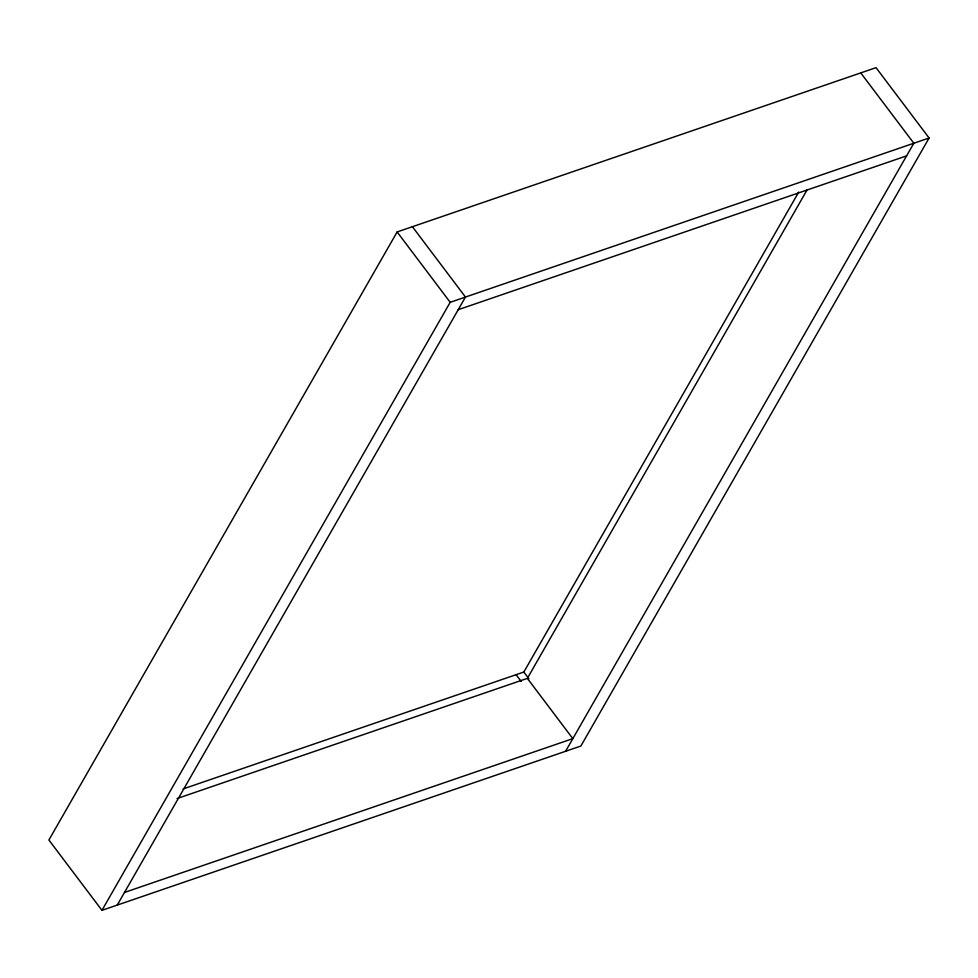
<?xml version="1.0" encoding="UTF-8"?>
<svg xmlns="http://www.w3.org/2000/svg" width="978" height="978" viewBox="0 0 978 978"><rect width="100%" height="100%" fill="white"/><g stroke="black" fill="none" stroke-linecap="round" stroke-linejoin="round"><path stroke-width="1.47" d="M397.129 231.957L48.9 840.004L101.957 910.335L580.871 746.043L929.1 137.996L876.043 67.665L397.129 231.957L450.186 302.3L101.957 910.335M117.238 905.102L465.467 297.055L412.41 226.713M183.094 788.94L523.829 672.045L798.708 192.079M177.055 798.549L527.362 678.365L807.241 189.634M565.59 751.287L913.819 143.24L860.762 72.898M450.186 302.3L929.1 137.996M458.23 309.696L906.569 155.881M124.487 892.449L572.827 738.635L527.362 678.365M523.829 672.045L528.89 678.756M516.103 674.698L521.176 681.409"/></g></svg>
